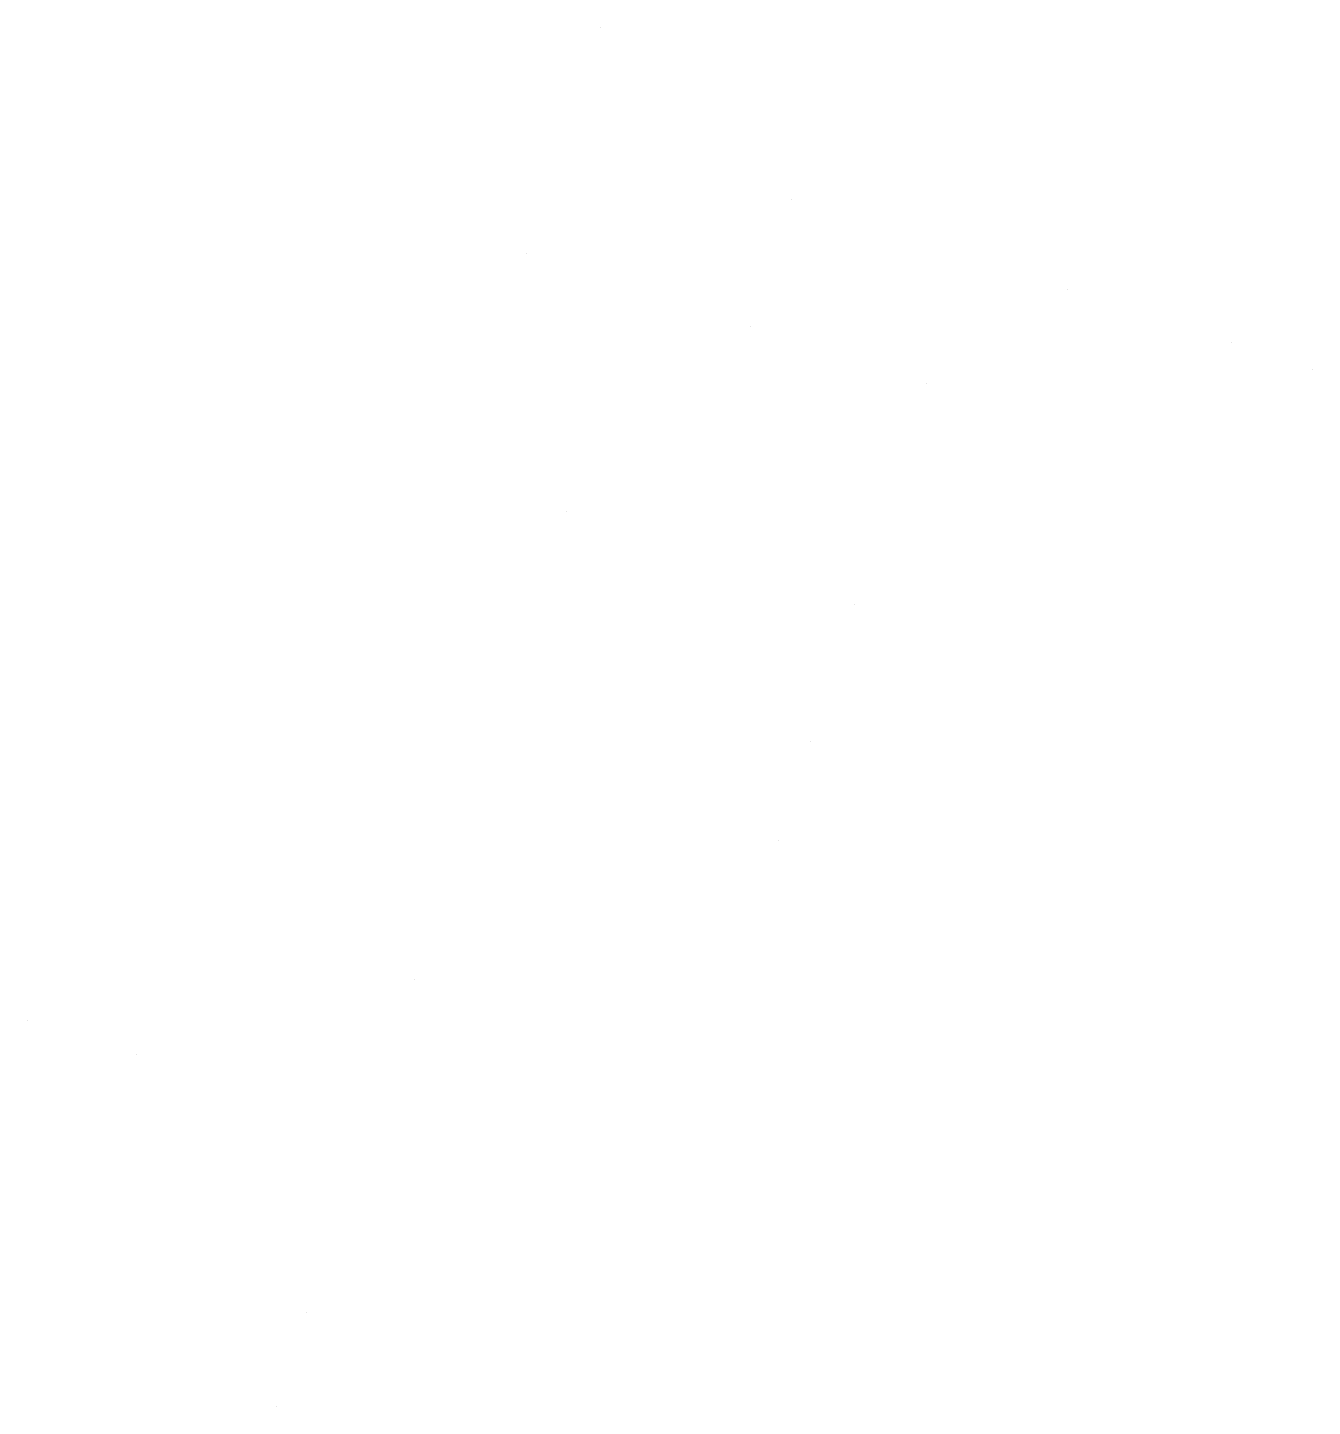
# Model space of a CAD drawing. Header units: metres. Extents: x 585964 to 586572, y 1566010 to 1566663.
import ezdxf

# ---------------------------------------------------------------- set-up
doc = ezdxf.new("R2010")
doc.units = ezdxf.units.M
doc.linetypes.add('CENTER', pattern=[2, 1.25, -0.25, 0.25, -0.25])
doc.layers.add('center', color=216, linetype='CENTER')

msp = doc.modelspace()

# ---------------------------------------------------------------- linework, layer by layer
at = {"layer": 'center', "linetype": 'CENTER', "ltscale": 10}
for p, q in [((586235.18, 1566662.56), (586235.18, 1566662.56)), ((586325.92, 1566581.02), (586325.92, 1566581.02)), ((586200.41, 1566555.57), (586200.41, 1566555.57)), ((586456.26, 1566538.67), (586456.26, 1566538.67)), ((586306.45, 1566521.11), (586306.45, 1566521.11)), ((586534.04, 1566513.39), (586534.04, 1566513.39)), ((586572.35, 1566500.94), (586572.35, 1566500.94)), ((586389.71, 1566494.05), (586389.71, 1566494.05)), ((586219.43, 1566433.72), (586219.43, 1566433.72)), ((586355.71, 1566389.44), (586355.71, 1566389.44)), ((586334.7, 1566324.79), (586334.7, 1566324.79)), ((585964.1, 1566192.44), (585964.1, 1566192.44)), ((586096.1, 1566054.24), (586096.1, 1566054.24))]:
    msp.add_line(p, q, dxfattribs=at)
for points in [[(586235.18, 1566662.56), (586235.18, 1566662.56)], [(586456.26, 1566538.67), (586456.26, 1566538.67)], [(586306.45, 1566521.11), (586306.45, 1566521.11)], [(586534.04, 1566513.39), (586534.04, 1566513.39)], [(586572.35, 1566500.94), (586572.35, 1566500.94)], [(586334.7, 1566324.79), (586334.7, 1566324.79)], [(586319.4, 1566277.71), (586319.4, 1566277.71)], [(586319.4, 1566277.71), (586319.4, 1566277.71)], [(586147.44, 1566212.2), (586147.44, 1566212.2)], [(586015.49, 1566176.65), (586015.49, 1566176.65)], [(586081.73, 1566010.01), (586081.73, 1566010.01)]]:
    msp.add_lwpolyline(points, dxfattribs=at)

doc.saveas('drawing.dxf')
